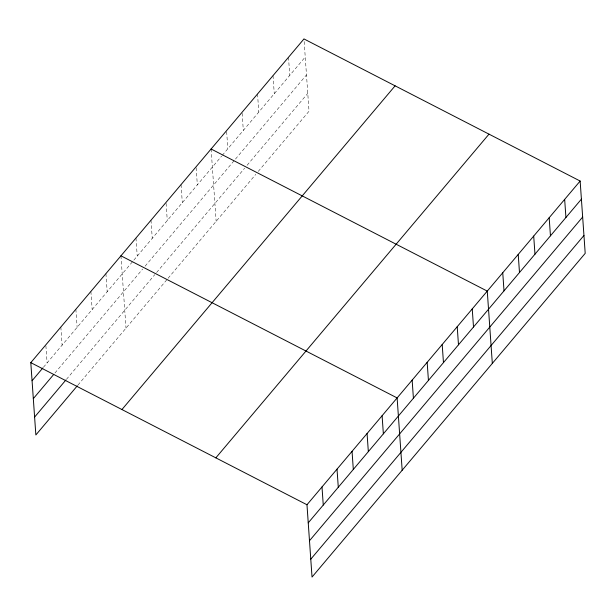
<?xml version="1.0" encoding="UTF-8"?>
<svg xmlns="http://www.w3.org/2000/svg" width="616" height="616" viewBox="0 0 616 616"><rect width="100%" height="100%" fill="white"/><g stroke="black" fill="none" stroke-linecap="round" stroke-linejoin="round"><path stroke-width="0.46" stroke-dasharray="3.08 2.31" d="M43.482 367.213L221.645 156.087M222.268 155.355L305.236 57.034M54.955 372.996L142.696 269.023M145.099 266.174L306.483 74.921M66.459 379.317L154.801 274.636M156.603 272.495L244.621 168.199M247.093 165.265L307.777 93.355M77.924 385.1L167.467 278.994M168.068 278.278L255.779 174.351M258.25 171.41L309.024 111.25L303.973 38.939M288.488 57.28L289.759 75.375M273.011 75.622L274.274 93.724M257.534 93.963L258.797 112.066M242.119 113.259L243.32 130.407M226.642 131.608L227.835 148.749M211.095 148.995L216.147 221.306M196.134 167.752L197.336 184.9M181.042 184.608L182.313 202.703M166.089 203.365L167.282 220.505M150.997 220.212L152.26 238.315M135.974 238.015L137.237 256.117M120.944 255.817L126.003 328.128M105.921 273.627L107.184 291.722M90.898 291.43L92.161 309.525M75.876 309.232L77.139 327.335M60.845 327.034L62.116 345.137M45.892 345.792L47.093 362.94"/><path stroke-width="0.92" d="M77.323 385.816L35.859 434.958L30.8 362.647L303.973 38.939L580.141 181.042L585.2 253.353L312.027 577.061L306.976 504.75L580.141 181.042M32.063 380.742L42.881 367.921M33.318 398.637L53.746 374.42M34.604 417.063L65.858 380.034M121.937 409.54L395.11 85.832M215.839 457.857L489.004 134.149M308.239 522.853L581.412 199.145M309.486 540.74L582.659 217.032M310.78 559.174L583.953 235.466M211.095 148.995L487.264 291.106L492.323 363.417M120.944 255.817L397.12 397.928L402.179 470.239M30.8 362.647L306.976 504.75M564.664 199.392L565.927 217.487M549.187 217.733L550.45 235.828M533.702 236.074L534.973 254.177M518.225 254.416L519.488 272.518M502.748 272.765L504.011 290.86M472.241 308.909L473.504 327.011M457.218 326.711L458.481 344.814M442.196 344.521L443.458 362.616M427.165 362.324L428.436 380.418M412.142 380.126L413.413 398.221M382.097 415.731L383.36 433.833M367.074 433.541L368.337 451.636M352.044 451.343L353.315 469.438M337.021 469.146L338.284 487.241M321.999 486.948L323.261 505.051"/></g></svg>
